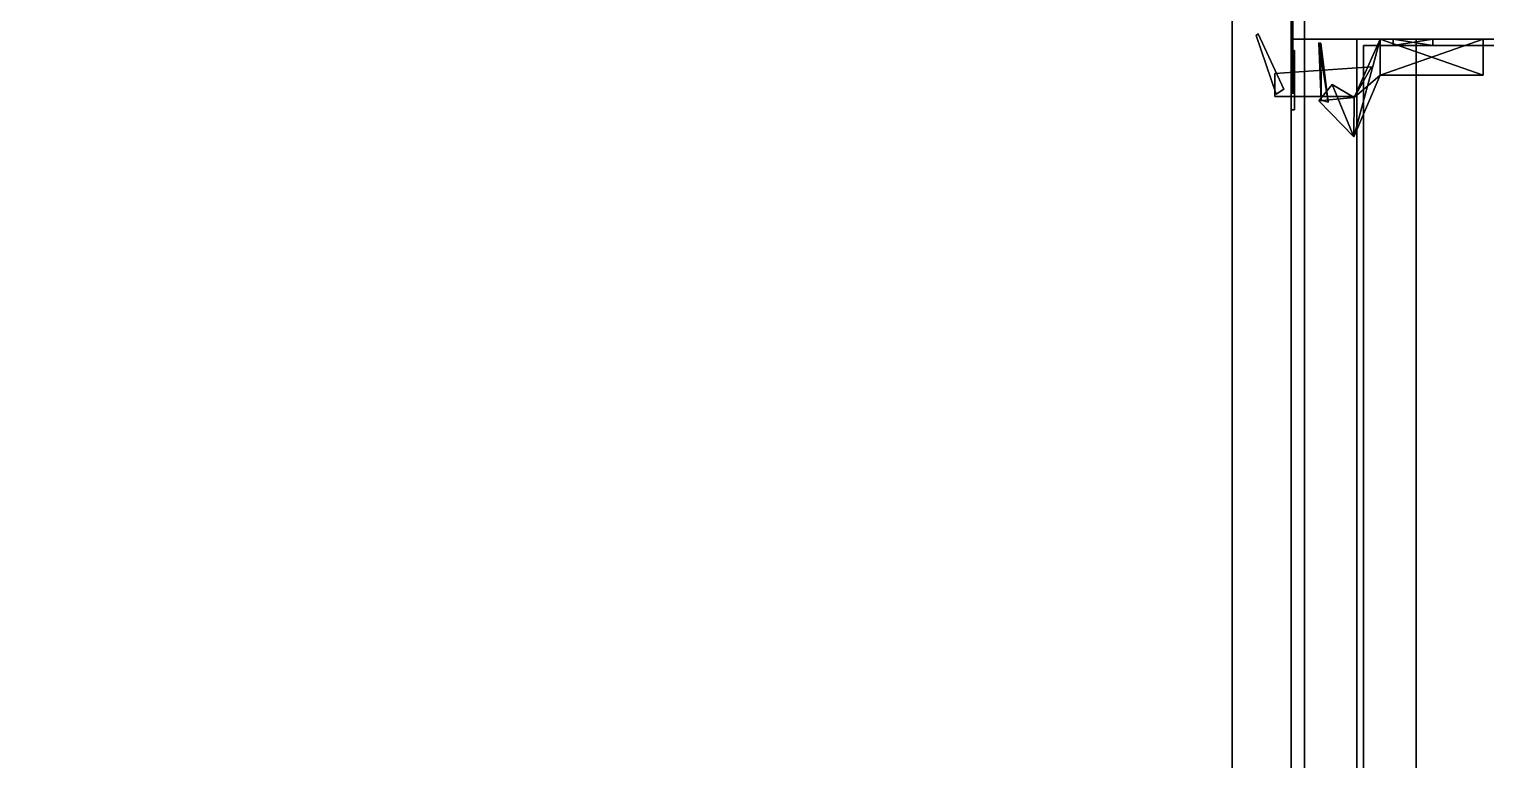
# Model space of a CAD drawing. Extents: x 0 to 2808, y -3840 to 0.
# Drawn here: x 1676.2 to 2119.2, y -2947.1 to -2725 of the extents above; entities that cross this region are included whole.
import ezdxf

# ---------------------------------------------------------------- set-up
doc = ezdxf.new("R2010")
doc.units = 0
for name, color, linetype in [('LAYER0', 7, 'CONTINUOUS'), ('LAYER1', 7, 'CONTINUOUS'), ('LAYER33', 9, 'CONTINUOUS'), ('LAYER334', 9, 'CONTINUOUS'), ('LAYER345', 7, 'CONTINUOUS'), ('LAYER348', 7, 'CONTINUOUS'), ('LAYER354', 7, 'CONTINUOUS'), ('LAYER370', 9, 'CONTINUOUS'), ('LAYER372', 253, 'CONTINUOUS'), ('LAYER373', 28, 'CONTINUOUS'), ('LAYER374', 253, 'CONTINUOUS'), ('LAYER375', 253, 'CONTINUOUS'), ('LAYER376', 28, 'CONTINUOUS'), ('LAYER377', 253, 'CONTINUOUS'), ('LAYER378', 253, 'CONTINUOUS'), ('LAYER379', 28, 'CONTINUOUS'), ('LAYER380', 253, 'CONTINUOUS'), ('LAYER381', 253, 'CONTINUOUS'), ('LAYER382', 28, 'CONTINUOUS'), ('LAYER383', 253, 'CONTINUOUS'), ('LAYER384', 253, 'CONTINUOUS'), ('LAYER385', 28, 'CONTINUOUS'), ('LAYER386', 253, 'CONTINUOUS')]:
    doc.layers.add(name, color=color, linetype=linetype)

msp = doc.modelspace()

# ---------------------------------------------------------------- linework, layer by layer
at = {"layer": 'LAYER0', "invisible_edges": 1}
for points in [[(2790, 0), (0, -3840), (0, 0), (2790, 0)], [(2790, -3840, 5), (0, 0, 5), (0, -3840, 5), (2790, -3840, 5)], [(0, 0, 5), (2790, -3840, 5), (2790, 0, 5), (0, 0, 5)], [(0, -3840), (2790, 0), (2790, -3840), (0, -3840)]]:
    msp.add_3dface(points, dxfattribs=at)
at = {"layer": 'LAYER33'}
for points, invisible_edges in [([(2294, -2712, 2595), (2082, -2730, 2595), (2064, -2712, 2595), (2294, -2712, 2595)], 3), ([(2064, -2712, 2595), (2082, -2730, 2595), (2064, -3110, 2595), (2064, -2712, 2595)], 3), ([(2064, -3110, 2595), (2064, -2712, 2670), (2064, -2712, 2595), (2064, -3110, 2595)], 1), ([(2064, -2712, 2670), (2064, -3110, 2595), (2064, -3110, 2670), (2064, -2712, 2670)], 1), ([(2082, -2730, 2670), (2294, -2712, 2670), (2064, -2712, 2670), (2082, -2730, 2670)], 5), ([(2082, -2730, 2670), (2064, -2712, 2670), (2082, -3127.71, 2670), (2082, -2730, 2670)], 3), ([(2082, -3127.71, 2670), (2064, -2712, 2670), (2064, -3110, 2670), (2082, -3127.71, 2670)], 5), ([(2294, -2712, 2595), (2312, -2730, 2595), (2082, -2730, 2595), (2294, -2712, 2595)], 5), ([(2312, -2730, 2670), (2294, -2712, 2670), (2082, -2730, 2670), (2312, -2730, 2670)], 3), ([(2082, -3127.71, 2595), (2064, -3110, 2595), (2082, -2730, 2595), (2082, -3127.71, 2595)], 3), ([(2312, -2730, 2670), (2082, -2730, 2595), (2312, -2730, 2595), (2312, -2730, 2670)], 1), ([(2082, -2730, 2595), (2312, -2730, 2670), (2082, -2730, 2670), (2082, -2730, 2595)], 1), ([(2082, -3127.71, 2670), (2082, -2730, 2595), (2082, -2730, 2670), (2082, -3127.71, 2670)], 1), ([(2082, -2730, 2595), (2082, -3127.71, 2670), (2082, -3127.71, 2595), (2082, -2730, 2595)], 1)]:
    msp.add_3dface(points, dxfattribs=dict(at, invisible_edges=invisible_edges))
at = {"layer": 'LAYER334', "invisible_edges": 1}
for points in [[(2042, -2710, 5), (2060, -3142, 5), (2042, -3142, 5), (2042, -2710, 5)], [(2060, -3142, 5), (2042, -2710, 5), (2060, -2710, 5), (2060, -3142, 5)], [(2060, -2710, 85), (2042, -3142, 85), (2060, -3142, 85), (2060, -2710, 85)], [(2042, -3142, 85), (2060, -2710, 85), (2042, -2710, 85), (2042, -3142, 85)], [(2042, -3142, 85), (2042, -2710, 5), (2042, -3142, 5), (2042, -3142, 85)], [(2042, -2710, 5), (2042, -3142, 85), (2042, -2710, 85), (2042, -2710, 5)], [(2060, -2710, 85), (2060, -3142, 5), (2060, -2710, 5), (2060, -2710, 85)], [(2060, -3142, 5), (2060, -2710, 85), (2060, -3142, 85), (2060, -3142, 5)]]:
    msp.add_3dface(points, dxfattribs=at)
at = {"layer": 'LAYER345', "invisible_edges": 1}
for points in [[(2060, -2728, 103), (2640, -3690, 103), (2640, -2728, 103), (2060, -2728, 103)], [(2640, -3690, 103), (2060, -2728, 103), (2060, -3690, 103), (2640, -3690, 103)], [(2060, -2728, 103), (2060, -3690, 85), (2060, -3690, 103), (2060, -2728, 103)], [(2060, -3690, 85), (2060, -2728, 103), (2060, -2728, 85), (2060, -3690, 85)], [(2640, -2728, 85), (2060, -2728, 103), (2640, -2728, 103), (2640, -2728, 85)], [(2060, -2728, 103), (2640, -2728, 85), (2060, -2728, 85), (2060, -2728, 103)], [(2060, -3690, 85), (2640, -2728, 85), (2640, -3690, 85), (2060, -3690, 85)], [(2640, -2728, 85), (2060, -3690, 85), (2060, -2728, 85), (2640, -2728, 85)]]:
    msp.add_3dface(points, dxfattribs=at)
at = {"layer": 'LAYER348', "invisible_edges": 1}
for points in [[(2060, -2728, 2594), (2640, -3690, 2594), (2640, -2728, 2594), (2060, -2728, 2594)], [(2640, -3690, 2594), (2060, -2728, 2594), (2060, -3690, 2594), (2640, -3690, 2594)], [(2060, -2728, 2594), (2060, -3690, 2576), (2060, -3690, 2594), (2060, -2728, 2594)], [(2060, -3690, 2576), (2060, -2728, 2594), (2060, -2728, 2576), (2060, -3690, 2576)], [(2640, -2728, 2576), (2060, -2728, 2594), (2640, -2728, 2594), (2640, -2728, 2576)], [(2060, -2728, 2594), (2640, -2728, 2576), (2060, -2728, 2576), (2060, -2728, 2594)], [(2060, -3690, 2576), (2640, -2728, 2576), (2640, -3690, 2576), (2060, -3690, 2576)], [(2640, -2728, 2576), (2060, -3690, 2576), (2060, -2728, 2576), (2640, -2728, 2576)]]:
    msp.add_3dface(points, dxfattribs=at)
at = {"layer": 'LAYER354', "invisible_edges": 1}
for points in [[(2080, -2728, 85), (2098, -3130, 85), (2098, -2728, 85), (2080, -2728, 85)], [(2098, -3130, 85), (2080, -2728, 85), (2080, -3130, 85), (2098, -3130, 85)], [(2098, -2728, 5), (2080, -2728, 85), (2098, -2728, 85), (2098, -2728, 5)], [(2080, -2728, 85), (2098, -2728, 5), (2080, -2728, 5), (2080, -2728, 85)], [(2080, -3130, 5), (2098, -2728, 5), (2098, -3130, 5), (2080, -3130, 5)], [(2098, -2728, 5), (2080, -3130, 5), (2080, -2728, 5), (2098, -2728, 5)], [(2080, -2728, 85), (2080, -3130, 5), (2080, -3130, 85), (2080, -2728, 85)], [(2080, -3130, 5), (2080, -2728, 85), (2080, -2728, 5), (2080, -3130, 5)], [(2098, -2728, 5), (2098, -3130, 85), (2098, -3130, 5), (2098, -2728, 5)], [(2098, -3130, 85), (2098, -2728, 5), (2098, -2728, 85), (2098, -3130, 85)]]:
    msp.add_3dface(points, dxfattribs=at)
at = {"layer": 'LAYER370', "invisible_edges": 1}
for points in [[(2640, -2710, 5), (2060, -2728, 5), (2060, -2710, 5), (2640, -2710, 5)], [(2060, -2728, 5), (2640, -2710, 5), (2640, -2728, 5), (2060, -2728, 5)], [(2060, -2710, 2595), (2060, -2728, 5), (2060, -2728, 2595), (2060, -2710, 2595)], [(2060, -2728, 5), (2060, -2710, 2595), (2060, -2710, 5), (2060, -2728, 5)], [(2640, -2728, 2595), (2060, -2710, 2595), (2060, -2728, 2595), (2640, -2728, 2595)], [(2060, -2710, 2595), (2640, -2728, 2595), (2640, -2710, 2595), (2060, -2710, 2595)], [(2640, -2728, 2595), (2060, -2728, 5), (2640, -2728, 5), (2640, -2728, 2595)], [(2060, -2728, 5), (2640, -2728, 2595), (2060, -2728, 2595), (2060, -2728, 5)]]:
    msp.add_3dface(points, dxfattribs=at)
at = {"layer": 'LAYER372'}
for points in [[(2049.365, -2726.906, 181.4999), (2049.943, -2726.413, 181.4999), (2057.79, -2743.275, 181.4999), (2055.41, -2744.772, 181.4999)], [(2055.41, -2744.772, 194.4999), (2057.79, -2743.275, 194.4999), (2049.943, -2726.413, 194.4999), (2049.365, -2726.906, 194.4999)], [(2055.41, -2744.772, 194.4999), (2055.41, -2744.772, 194.4999), (2049.365, -2726.906, 194.4999), (2055.41, -2744.772, 194.4999)], [(2049.365, -2726.906, 194.4999), (2049.365, -2726.906, 181.4999), (2055.41, -2744.772, 181.4999), (2055.41, -2744.772, 194.4999)], [(2057.79, -2743.275, 181.4999), (2057.79, -2743.275, 181.4999), (2049.943, -2726.413, 181.4999), (2057.79, -2743.275, 181.4999)], [(2084.365, -2736.5, 180.5), (2084.365, -2736.5, 180.5), (2055, -2738.5, 180.5), (2084.365, -2736.5, 180.5)], [(2055, -2745.5, 180.5), (2055, -2738.5, 180.5), (2084.365, -2736.5, 180.5), (2079.365, -2745.5, 180.5)], [(2079.365, -2745.5, 195.5), (2084.365, -2736.5, 195.5), (2055, -2738.5, 195.5), (2055, -2745.5, 195.5)], [(2055, -2745.5, 195.5), (2055, -2738.5, 195.5), (2055, -2745.5, 195.5)], [(2079.365, -2745.5, 195.5), (2079.365, -2745.5, 195.5), (2055, -2745.5, 195.5), (2079.365, -2745.5, 195.5)], [(2055, -2745.5, 195.5), (2055, -2745.5, 180.5), (2079.365, -2745.5, 180.5), (2079.365, -2745.5, 195.5)]]:
    msp.add_3dface(points, dxfattribs=at)
at = {"layer": 'LAYER373'}
for points, invisible_edges in [([(2060.25, -2726.525, 175.9896), (2060.25, -2722.308, 178.8076), (2060.25, -2724, 182.5), (2060.25, -2727.5, 182.5)], 10), ([(2060.25, -2722.308, 197.1924), (2060.25, -2726.525, 200.0104), (2060.25, -2727.5, 193.5), (2060.25, -2724, 193.5)], 10), ([(2060.5, -2720.5, 193.5), (2060.5, -2720.5, 182.5), (2060.5, -2727.5, 182.5), (2060.5, -2727.291, 193.3167)], 4), ([(2060.25, -2731.5, 175), (2060.25, -2726.525, 175.9896), (2060.25, -2727.5, 182.5), (2060.25, -2731.5, 179)], 2), ([(2060.25, -2726.525, 200.0104), (2060.25, -2731.5, 201), (2060.25, -2731.5, 197), (2060.25, -2727.5, 193.5)], 8), ([(2060.5, -2727.291, 193.3167), (2060.5, -2727.5, 182.5), (2060.5, -2731.5, 179), (2060.5, -2731.5, 197)], 5), ([(2060.5, -2731.5, 197), (2060.5, -2731.5, 179), (2060.5, -2744.5, 179), (2060.5, -2744.5, 197)], 1), ([(2061, -2749.5, 167), (2061, -2744.5, 179), (2061, -2731.5, 179), (2061, -2731.5, 167)], 1), ([(2061, -2749.5, 209), (2061, -2744.5, 197), (2061, -2731.5, 197), (2061, -2731.5, 209)], 1), ([(2061, -2749.5, 209), (2061, -2749.5, 167), (2061, -2744.5, 179), (2061, -2744.5, 197)], 10)]:
    msp.add_3dface(points, dxfattribs=dict(at, invisible_edges=invisible_edges))
for points in [[(2060, -2731.5, 179), (2060, -2731.5, 167), (2060, -2731.5, 179)], [(2060, -2731.5, 197), (2060, -2731.5, 209), (2060, -2731.5, 197)], [(2061, -2744.5, 179), (2060, -2744.5, 179), (2060, -2731.5, 179), (2061, -2731.5, 179)], [(2061, -2731.5, 179), (2060, -2731.5, 179), (2060, -2731.5, 167), (2061, -2731.5, 167)], [(2061, -2731.5, 167), (2060, -2731.5, 167), (2060, -2749.5, 167), (2061, -2749.5, 167)], [(2061, -2744.5, 197), (2060, -2744.5, 197), (2060, -2731.5, 197), (2061, -2731.5, 197)], [(2061, -2731.5, 197), (2060, -2731.5, 197), (2060, -2731.5, 209), (2061, -2731.5, 209)], [(2061, -2731.5, 209), (2060, -2731.5, 209), (2060, -2749.5, 209), (2061, -2749.5, 209)], [(2060, -2749.5, 167), (2060, -2731.5, 167), (2060, -2731.5, 209), (2060, -2749.5, 209)], [(2061, -2749.5, 167), (2061, -2731.5, 167), (2061, -2731.5, 167), (2061, -2749.5, 167)], [(2061, -2749.5, 209), (2061, -2731.5, 209), (2061, -2731.5, 209), (2061, -2749.5, 209)], [(2060, -2744.5, 179), (2060, -2744.5, 197), (2060, -2744.5, 179)], [(2061, -2744.5, 179), (2060, -2744.5, 179), (2060, -2744.5, 197), (2061, -2744.5, 197)], [(2061, -2749.5, 209), (2060, -2749.5, 209), (2061, -2749.5, 209)], [(2060, -2749.5, 167), (2060, -2749.5, 209), (2061, -2749.5, 209), (2061, -2749.5, 167)]]:
    msp.add_3dface(points, dxfattribs=at)
at = {"layer": 'LAYER374'}
for points in [[(2087.04, -2728, 182), (2079.079, -2757.765, 182), (2079.12, -2745.815, 182), (2087.04, -2728, 182)], [(2087.04, -2739, 182), (2079.079, -2757.765, 182), (2087.04, -2728, 182), (2087.04, -2739, 182)], [(2079.12, -2745.815, 194), (2087.04, -2739, 194), (2087.04, -2728, 194), (2079.12, -2745.815, 194)], [(2118.371, -2728, 182), (2087.04, -2739, 182), (2087.04, -2728, 182), (2118.371, -2728, 182)], [(2118.371, -2739, 182), (2087.04, -2739, 182), (2118.371, -2728, 182), (2118.371, -2739, 182)], [(2087.04, -2728, 194), (2118.371, -2739, 194), (2118.371, -2728, 194), (2087.04, -2728, 194)], [(2087.04, -2739, 194), (2118.371, -2739, 194), (2087.04, -2728, 194), (2087.04, -2739, 194)], [(2103.048, -2728, 211), (2090.952, -2728, 211), (2090.952, -2730, 211), (2103.048, -2728, 211)], [(2103.048, -2730, 211), (2103.048, -2728, 211), (2090.952, -2730, 211), (2103.048, -2730, 211)], [(2090.952, -2728, 165), (2103.048, -2728, 165), (2103.048, -2730, 165), (2090.952, -2728, 165)], [(2090.952, -2730, 165), (2090.952, -2728, 165), (2103.048, -2730, 165), (2090.952, -2730, 165)], [(2090.952, -2730, 211), (2090.952, -2728, 211), (2090.952, -2728, 165), (2090.952, -2730, 211)], [(2090.952, -2730, 165), (2090.952, -2730, 211), (2090.952, -2728, 165), (2090.952, -2730, 165)], [(2103.048, -2728, 165), (2103.048, -2728, 211), (2103.048, -2730, 211), (2103.048, -2728, 165)], [(2103.048, -2730, 165), (2103.048, -2728, 165), (2103.048, -2730, 211), (2103.048, -2730, 165)], [(2118.371, -2728, 194), (2118.371, -2739, 182), (2118.371, -2728, 182), (2118.371, -2728, 194)], [(2118.371, -2739, 194), (2118.371, -2739, 182), (2118.371, -2728, 194), (2118.371, -2739, 194)], [(2071.271, -2747.177, 182.9999), (2068.411, -2729.204, 183), (2069.021, -2729.263, 183), (2071.271, -2747.177, 182.9999)], [(2069.059, -2746.554, 182.9999), (2068.411, -2729.204, 183), (2071.271, -2747.177, 182.9999), (2069.059, -2746.554, 182.9999)], [(2068.411, -2729.204, 193), (2069.059, -2746.554, 192.9999), (2069.021, -2729.263, 193), (2068.411, -2729.204, 193)], [(2069.059, -2746.554, 182.9999), (2068.411, -2729.204, 193), (2068.411, -2729.204, 183), (2069.059, -2746.554, 182.9999)], [(2069.059, -2746.554, 192.9999), (2068.411, -2729.204, 193), (2069.059, -2746.554, 182.9999), (2069.059, -2746.554, 192.9999)], [(2069.021, -2729.263, 193), (2069.059, -2746.554, 192.9999), (2071.271, -2747.177, 192.9999), (2069.021, -2729.263, 193)], [(2103.048, -2730, 211), (2090.952, -2730, 211), (2090.952, -2730, 165), (2103.048, -2730, 211)], [(2103.048, -2730, 165), (2103.048, -2730, 211), (2090.952, -2730, 165), (2103.048, -2730, 165)], [(2079.079, -2757.765, 194), (2087.04, -2739, 194), (2079.12, -2745.815, 194), (2079.079, -2757.765, 194)], [(2087.04, -2739, 182), (2079.079, -2757.765, 194), (2079.079, -2757.765, 182), (2087.04, -2739, 182)], [(2087.04, -2739, 194), (2079.079, -2757.765, 194), (2087.04, -2739, 182), (2087.04, -2739, 194)], [(2118.371, -2739, 182), (2087.04, -2739, 194), (2087.04, -2739, 182), (2118.371, -2739, 182)], [(2118.371, -2739, 194), (2087.04, -2739, 194), (2118.371, -2739, 182), (2118.371, -2739, 194)], [(2079.12, -2745.815, 182), (2068.411, -2746.778, 182), (2072.402, -2741.829, 182), (2079.12, -2745.815, 182)], [(2068.411, -2746.778, 194), (2079.079, -2757.765, 194), (2072.402, -2741.829, 194), (2068.411, -2746.778, 194)], [(2079.079, -2757.765, 182), (2068.411, -2746.778, 182), (2079.12, -2745.815, 182), (2079.079, -2757.765, 182)], [(2072.402, -2741.829, 194), (2079.079, -2757.765, 194), (2079.12, -2745.815, 194), (2072.402, -2741.829, 194)], [(2079.079, -2757.765, 182), (2068.411, -2746.778, 194), (2068.411, -2746.778, 182), (2079.079, -2757.765, 182)], [(2079.079, -2757.765, 194), (2068.411, -2746.778, 194), (2079.079, -2757.765, 182), (2079.079, -2757.765, 194)]]:
    msp.add_3dface(points, dxfattribs=at)
at = {"layer": 'LAYER375'}
for points in [[(2049.365, -2726.906, 757.4999), (2049.943, -2726.413, 757.4999), (2057.79, -2743.275, 757.4999), (2055.41, -2744.772, 757.4999)], [(2055.41, -2744.772, 770.4999), (2057.79, -2743.275, 770.4999), (2049.943, -2726.413, 770.4999), (2049.365, -2726.906, 770.4999)], [(2055.41, -2744.772, 770.4999), (2055.41, -2744.772, 770.4999), (2049.365, -2726.906, 770.4999), (2055.41, -2744.772, 770.4999)], [(2049.365, -2726.906, 770.4999), (2049.365, -2726.906, 757.4999), (2055.41, -2744.772, 757.4999), (2055.41, -2744.772, 770.4999)], [(2057.79, -2743.275, 757.4999), (2057.79, -2743.275, 757.4999), (2049.943, -2726.413, 757.4999), (2057.79, -2743.275, 757.4999)], [(2084.365, -2736.5, 756.5), (2084.365, -2736.5, 756.5), (2055, -2738.5, 756.5), (2084.365, -2736.5, 756.5)], [(2055, -2745.5, 756.5), (2055, -2738.5, 756.5), (2084.365, -2736.5, 756.5), (2079.365, -2745.5, 756.5)], [(2079.365, -2745.5, 771.5), (2084.365, -2736.5, 771.5), (2055, -2738.5, 771.5), (2055, -2745.5, 771.5)], [(2055, -2745.5, 771.5), (2055, -2738.5, 771.5), (2055, -2745.5, 771.5)], [(2079.365, -2745.5, 771.5), (2079.365, -2745.5, 771.5), (2055, -2745.5, 771.5), (2079.365, -2745.5, 771.5)], [(2055, -2745.5, 771.5), (2055, -2745.5, 756.5), (2079.365, -2745.5, 756.5), (2079.365, -2745.5, 771.5)]]:
    msp.add_3dface(points, dxfattribs=at)
at = {"layer": 'LAYER376'}
for points, invisible_edges in [([(2060.25, -2726.525, 751.9896), (2060.25, -2722.308, 754.8076), (2060.25, -2724, 758.5), (2060.25, -2727.5, 758.5)], 10), ([(2060.25, -2722.308, 773.1924), (2060.25, -2726.525, 776.0104), (2060.25, -2727.5, 769.5), (2060.25, -2724, 769.5)], 10), ([(2060.5, -2720.5, 769.5), (2060.5, -2720.5, 758.5), (2060.5, -2727.5, 758.5), (2060.5, -2727.291, 769.3167)], 4), ([(2060.25, -2731.5, 751), (2060.25, -2726.525, 751.9896), (2060.25, -2727.5, 758.5), (2060.25, -2731.5, 755)], 2), ([(2060.25, -2726.525, 776.0104), (2060.25, -2731.5, 777), (2060.25, -2731.5, 773), (2060.25, -2727.5, 769.5)], 8), ([(2060.5, -2727.291, 769.3167), (2060.5, -2727.5, 758.5), (2060.5, -2731.5, 755), (2060.5, -2731.5, 773)], 5), ([(2060.5, -2731.5, 773), (2060.5, -2731.5, 755), (2060.5, -2744.5, 755), (2060.5, -2744.5, 773)], 1), ([(2061, -2749.5, 743), (2061, -2744.5, 755), (2061, -2731.5, 755), (2061, -2731.5, 743)], 1), ([(2061, -2749.5, 785), (2061, -2744.5, 773), (2061, -2731.5, 773), (2061, -2731.5, 785)], 1), ([(2061, -2749.5, 785), (2061, -2749.5, 743), (2061, -2744.5, 755), (2061, -2744.5, 773)], 10)]:
    msp.add_3dface(points, dxfattribs=dict(at, invisible_edges=invisible_edges))
for points in [[(2060, -2731.5, 755), (2060, -2731.5, 743), (2060, -2731.5, 755)], [(2060, -2731.5, 773), (2060, -2731.5, 785), (2060, -2731.5, 773)], [(2061, -2744.5, 755), (2060, -2744.5, 755), (2060, -2731.5, 755), (2061, -2731.5, 755)], [(2061, -2731.5, 755), (2060, -2731.5, 755), (2060, -2731.5, 743), (2061, -2731.5, 743)], [(2061, -2731.5, 743), (2060, -2731.5, 743), (2060, -2749.5, 743), (2061, -2749.5, 743)], [(2061, -2744.5, 773), (2060, -2744.5, 773), (2060, -2731.5, 773), (2061, -2731.5, 773)], [(2061, -2731.5, 773), (2060, -2731.5, 773), (2060, -2731.5, 785), (2061, -2731.5, 785)], [(2061, -2731.5, 785), (2060, -2731.5, 785), (2060, -2749.5, 785), (2061, -2749.5, 785)], [(2060, -2749.5, 743), (2060, -2731.5, 743), (2060, -2731.5, 785), (2060, -2749.5, 785)], [(2061, -2749.5, 743), (2061, -2731.5, 743), (2061, -2731.5, 743), (2061, -2749.5, 743)], [(2061, -2749.5, 785), (2061, -2731.5, 785), (2061, -2731.5, 785), (2061, -2749.5, 785)], [(2060, -2744.5, 755), (2060, -2744.5, 773), (2060, -2744.5, 755)], [(2061, -2744.5, 755), (2060, -2744.5, 755), (2060, -2744.5, 773), (2061, -2744.5, 773)], [(2061, -2749.5, 785), (2060, -2749.5, 785), (2061, -2749.5, 785)], [(2060, -2749.5, 743), (2060, -2749.5, 785), (2061, -2749.5, 785), (2061, -2749.5, 743)]]:
    msp.add_3dface(points, dxfattribs=at)
at = {"layer": 'LAYER377'}
for points in [[(2087.04, -2728, 758), (2079.079, -2757.765, 758), (2079.12, -2745.815, 758), (2087.04, -2728, 758)], [(2087.04, -2739, 758), (2079.079, -2757.765, 758), (2087.04, -2728, 758), (2087.04, -2739, 758)], [(2079.12, -2745.815, 770), (2087.04, -2739, 770), (2087.04, -2728, 770), (2079.12, -2745.815, 770)], [(2118.371, -2728, 758), (2087.04, -2739, 758), (2087.04, -2728, 758), (2118.371, -2728, 758)], [(2118.371, -2739, 758), (2087.04, -2739, 758), (2118.371, -2728, 758), (2118.371, -2739, 758)], [(2087.04, -2728, 770), (2118.371, -2739, 770), (2118.371, -2728, 770), (2087.04, -2728, 770)], [(2087.04, -2739, 770), (2118.371, -2739, 770), (2087.04, -2728, 770), (2087.04, -2739, 770)], [(2103.048, -2728, 787), (2090.952, -2728, 787), (2090.952, -2730, 787), (2103.048, -2728, 787)], [(2103.048, -2730, 787), (2103.048, -2728, 787), (2090.952, -2730, 787), (2103.048, -2730, 787)], [(2090.952, -2728, 741), (2103.048, -2728, 741), (2103.048, -2730, 741), (2090.952, -2728, 741)], [(2090.952, -2730, 741), (2090.952, -2728, 741), (2103.048, -2730, 741), (2090.952, -2730, 741)], [(2090.952, -2730, 787), (2090.952, -2728, 787), (2090.952, -2728, 741), (2090.952, -2730, 787)], [(2090.952, -2730, 741), (2090.952, -2730, 787), (2090.952, -2728, 741), (2090.952, -2730, 741)], [(2103.048, -2728, 741), (2103.048, -2728, 787), (2103.048, -2730, 787), (2103.048, -2728, 741)], [(2103.048, -2730, 741), (2103.048, -2728, 741), (2103.048, -2730, 787), (2103.048, -2730, 741)], [(2118.371, -2728, 770), (2118.371, -2739, 758), (2118.371, -2728, 758), (2118.371, -2728, 770)], [(2118.371, -2739, 770), (2118.371, -2739, 758), (2118.371, -2728, 770), (2118.371, -2739, 770)], [(2071.271, -2747.177, 758.9999), (2068.411, -2729.204, 759), (2069.021, -2729.263, 759), (2071.271, -2747.177, 758.9999)], [(2069.059, -2746.554, 758.9999), (2068.411, -2729.204, 759), (2071.271, -2747.177, 758.9999), (2069.059, -2746.554, 758.9999)], [(2068.411, -2729.204, 769), (2069.059, -2746.554, 768.9999), (2069.021, -2729.263, 769), (2068.411, -2729.204, 769)], [(2069.059, -2746.554, 758.9999), (2068.411, -2729.204, 769), (2068.411, -2729.204, 759), (2069.059, -2746.554, 758.9999)], [(2069.059, -2746.554, 768.9999), (2068.411, -2729.204, 769), (2069.059, -2746.554, 758.9999), (2069.059, -2746.554, 768.9999)], [(2069.021, -2729.263, 769), (2069.059, -2746.554, 768.9999), (2071.271, -2747.177, 768.9999), (2069.021, -2729.263, 769)], [(2103.048, -2730, 787), (2090.952, -2730, 787), (2090.952, -2730, 741), (2103.048, -2730, 787)], [(2103.048, -2730, 741), (2103.048, -2730, 787), (2090.952, -2730, 741), (2103.048, -2730, 741)], [(2079.079, -2757.765, 770), (2087.04, -2739, 770), (2079.12, -2745.815, 770), (2079.079, -2757.765, 770)], [(2087.04, -2739, 758), (2079.079, -2757.765, 770), (2079.079, -2757.765, 758), (2087.04, -2739, 758)], [(2087.04, -2739, 770), (2079.079, -2757.765, 770), (2087.04, -2739, 758), (2087.04, -2739, 770)], [(2118.371, -2739, 758), (2087.04, -2739, 770), (2087.04, -2739, 758), (2118.371, -2739, 758)], [(2118.371, -2739, 770), (2087.04, -2739, 770), (2118.371, -2739, 758), (2118.371, -2739, 770)], [(2079.12, -2745.815, 758), (2068.411, -2746.778, 758), (2072.402, -2741.829, 758), (2079.12, -2745.815, 758)], [(2068.411, -2746.778, 770), (2079.079, -2757.765, 770), (2072.402, -2741.829, 770), (2068.411, -2746.778, 770)], [(2079.079, -2757.765, 758), (2068.411, -2746.778, 758), (2079.12, -2745.815, 758), (2079.079, -2757.765, 758)], [(2072.402, -2741.829, 770), (2079.079, -2757.765, 770), (2079.12, -2745.815, 770), (2072.402, -2741.829, 770)], [(2079.079, -2757.765, 758), (2068.411, -2746.778, 770), (2068.411, -2746.778, 758), (2079.079, -2757.765, 758)], [(2079.079, -2757.765, 770), (2068.411, -2746.778, 770), (2079.079, -2757.765, 758), (2079.079, -2757.765, 770)]]:
    msp.add_3dface(points, dxfattribs=at)
at = {"layer": 'LAYER378'}
for points in [[(2049.365, -2726.906, 1333.5), (2049.943, -2726.413, 1333.5), (2057.79, -2743.275, 1333.5), (2055.41, -2744.772, 1333.5)], [(2055.41, -2744.772, 1346.5), (2057.79, -2743.275, 1346.5), (2049.943, -2726.413, 1346.5), (2049.365, -2726.906, 1346.5)], [(2055.41, -2744.772, 1346.5), (2055.41, -2744.772, 1346.5), (2049.365, -2726.906, 1346.5), (2055.41, -2744.772, 1346.5)], [(2049.365, -2726.906, 1346.5), (2049.365, -2726.906, 1333.5), (2055.41, -2744.772, 1333.5), (2055.41, -2744.772, 1346.5)], [(2057.79, -2743.275, 1333.5), (2057.79, -2743.275, 1333.5), (2049.943, -2726.413, 1333.5), (2057.79, -2743.275, 1333.5)], [(2084.365, -2736.5, 1332.5), (2084.365, -2736.5, 1332.5), (2055, -2738.5, 1332.5), (2084.365, -2736.5, 1332.5)], [(2055, -2745.5, 1332.5), (2055, -2738.5, 1332.5), (2084.365, -2736.5, 1332.5), (2079.365, -2745.5, 1332.5)], [(2079.365, -2745.5, 1347.5), (2084.365, -2736.5, 1347.5), (2055, -2738.5, 1347.5), (2055, -2745.5, 1347.5)], [(2055, -2745.5, 1347.5), (2055, -2738.5, 1347.5), (2055, -2745.5, 1347.5)], [(2079.365, -2745.5, 1347.5), (2079.365, -2745.5, 1347.5), (2055, -2745.5, 1347.5), (2079.365, -2745.5, 1347.5)], [(2055, -2745.5, 1347.5), (2055, -2745.5, 1332.5), (2079.365, -2745.5, 1332.5), (2079.365, -2745.5, 1347.5)]]:
    msp.add_3dface(points, dxfattribs=at)
at = {"layer": 'LAYER379'}
for points, invisible_edges in [([(2060.25, -2726.525, 1327.99), (2060.25, -2722.308, 1330.808), (2060.25, -2724, 1334.5), (2060.25, -2727.5, 1334.5)], 10), ([(2060.25, -2722.308, 1349.192), (2060.25, -2726.525, 1352.01), (2060.25, -2727.5, 1345.5), (2060.25, -2724, 1345.5)], 10), ([(2060.5, -2720.5, 1345.5), (2060.5, -2720.5, 1334.5), (2060.5, -2727.5, 1334.5), (2060.5, -2727.291, 1345.317)], 4), ([(2060.25, -2731.5, 1327), (2060.25, -2726.525, 1327.99), (2060.25, -2727.5, 1334.5), (2060.25, -2731.5, 1331)], 2), ([(2060.25, -2726.525, 1352.01), (2060.25, -2731.5, 1353), (2060.25, -2731.5, 1349), (2060.25, -2727.5, 1345.5)], 8), ([(2060.5, -2727.291, 1345.317), (2060.5, -2727.5, 1334.5), (2060.5, -2731.5, 1331), (2060.5, -2731.5, 1349)], 5), ([(2060.5, -2731.5, 1349), (2060.5, -2731.5, 1331), (2060.5, -2744.5, 1331), (2060.5, -2744.5, 1349)], 1), ([(2061, -2749.5, 1319), (2061, -2744.5, 1331), (2061, -2731.5, 1331), (2061, -2731.5, 1319)], 1), ([(2061, -2749.5, 1361), (2061, -2744.5, 1349), (2061, -2731.5, 1349), (2061, -2731.5, 1361)], 1), ([(2061, -2749.5, 1361), (2061, -2749.5, 1319), (2061, -2744.5, 1331), (2061, -2744.5, 1349)], 10)]:
    msp.add_3dface(points, dxfattribs=dict(at, invisible_edges=invisible_edges))
for points in [[(2060, -2731.5, 1331), (2060, -2731.5, 1319), (2060, -2731.5, 1331)], [(2060, -2731.5, 1349), (2060, -2731.5, 1361), (2060, -2731.5, 1349)], [(2061, -2744.5, 1331), (2060, -2744.5, 1331), (2060, -2731.5, 1331), (2061, -2731.5, 1331)], [(2061, -2731.5, 1331), (2060, -2731.5, 1331), (2060, -2731.5, 1319), (2061, -2731.5, 1319)], [(2061, -2731.5, 1319), (2060, -2731.5, 1319), (2060, -2749.5, 1319), (2061, -2749.5, 1319)], [(2061, -2744.5, 1349), (2060, -2744.5, 1349), (2060, -2731.5, 1349), (2061, -2731.5, 1349)], [(2061, -2731.5, 1349), (2060, -2731.5, 1349), (2060, -2731.5, 1361), (2061, -2731.5, 1361)], [(2061, -2731.5, 1361), (2060, -2731.5, 1361), (2060, -2749.5, 1361), (2061, -2749.5, 1361)], [(2060, -2749.5, 1319), (2060, -2731.5, 1319), (2060, -2731.5, 1361), (2060, -2749.5, 1361)], [(2061, -2749.5, 1319), (2061, -2731.5, 1319), (2061, -2731.5, 1319), (2061, -2749.5, 1319)], [(2061, -2749.5, 1361), (2061, -2731.5, 1361), (2061, -2731.5, 1361), (2061, -2749.5, 1361)], [(2060, -2744.5, 1331), (2060, -2744.5, 1349), (2060, -2744.5, 1331)], [(2061, -2744.5, 1331), (2060, -2744.5, 1331), (2060, -2744.5, 1349), (2061, -2744.5, 1349)], [(2061, -2749.5, 1361), (2060, -2749.5, 1361), (2061, -2749.5, 1361)], [(2060, -2749.5, 1319), (2060, -2749.5, 1361), (2061, -2749.5, 1361), (2061, -2749.5, 1319)]]:
    msp.add_3dface(points, dxfattribs=at)
at = {"layer": 'LAYER380'}
for points in [[(2087.04, -2728, 1334), (2079.079, -2757.765, 1334), (2079.12, -2745.815, 1334), (2087.04, -2728, 1334)], [(2087.04, -2739, 1334), (2079.079, -2757.765, 1334), (2087.04, -2728, 1334), (2087.04, -2739, 1334)], [(2079.12, -2745.815, 1346), (2087.04, -2739, 1346), (2087.04, -2728, 1346), (2079.12, -2745.815, 1346)], [(2118.371, -2728, 1334), (2087.04, -2739, 1334), (2087.04, -2728, 1334), (2118.371, -2728, 1334)], [(2118.371, -2739, 1334), (2087.04, -2739, 1334), (2118.371, -2728, 1334), (2118.371, -2739, 1334)], [(2087.04, -2728, 1346), (2118.371, -2739, 1346), (2118.371, -2728, 1346), (2087.04, -2728, 1346)], [(2087.04, -2739, 1346), (2118.371, -2739, 1346), (2087.04, -2728, 1346), (2087.04, -2739, 1346)], [(2103.048, -2728, 1363), (2090.952, -2728, 1363), (2090.952, -2730, 1363), (2103.048, -2728, 1363)], [(2103.048, -2730, 1363), (2103.048, -2728, 1363), (2090.952, -2730, 1363), (2103.048, -2730, 1363)], [(2090.952, -2728, 1317), (2103.048, -2728, 1317), (2103.048, -2730, 1317), (2090.952, -2728, 1317)], [(2090.952, -2730, 1317), (2090.952, -2728, 1317), (2103.048, -2730, 1317), (2090.952, -2730, 1317)], [(2090.952, -2730, 1363), (2090.952, -2728, 1363), (2090.952, -2728, 1317), (2090.952, -2730, 1363)], [(2090.952, -2730, 1317), (2090.952, -2730, 1363), (2090.952, -2728, 1317), (2090.952, -2730, 1317)], [(2103.048, -2728, 1317), (2103.048, -2728, 1363), (2103.048, -2730, 1363), (2103.048, -2728, 1317)], [(2103.048, -2730, 1317), (2103.048, -2728, 1317), (2103.048, -2730, 1363), (2103.048, -2730, 1317)], [(2118.371, -2728, 1346), (2118.371, -2739, 1334), (2118.371, -2728, 1334), (2118.371, -2728, 1346)], [(2118.371, -2739, 1346), (2118.371, -2739, 1334), (2118.371, -2728, 1346), (2118.371, -2739, 1346)], [(2071.271, -2747.177, 1335), (2068.411, -2729.204, 1335), (2069.021, -2729.263, 1335), (2071.271, -2747.177, 1335)], [(2069.059, -2746.554, 1335), (2068.411, -2729.204, 1335), (2071.271, -2747.177, 1335), (2069.059, -2746.554, 1335)], [(2068.411, -2729.204, 1345), (2069.059, -2746.554, 1345), (2069.021, -2729.263, 1345), (2068.411, -2729.204, 1345)], [(2069.059, -2746.554, 1335), (2068.411, -2729.204, 1345), (2068.411, -2729.204, 1335), (2069.059, -2746.554, 1335)], [(2069.059, -2746.554, 1345), (2068.411, -2729.204, 1345), (2069.059, -2746.554, 1335), (2069.059, -2746.554, 1345)], [(2069.021, -2729.263, 1345), (2069.059, -2746.554, 1345), (2071.271, -2747.177, 1345), (2069.021, -2729.263, 1345)], [(2103.048, -2730, 1363), (2090.952, -2730, 1363), (2090.952, -2730, 1317), (2103.048, -2730, 1363)], [(2103.048, -2730, 1317), (2103.048, -2730, 1363), (2090.952, -2730, 1317), (2103.048, -2730, 1317)], [(2079.079, -2757.765, 1346), (2087.04, -2739, 1346), (2079.12, -2745.815, 1346), (2079.079, -2757.765, 1346)], [(2087.04, -2739, 1334), (2079.079, -2757.765, 1346), (2079.079, -2757.765, 1334), (2087.04, -2739, 1334)], [(2087.04, -2739, 1346), (2079.079, -2757.765, 1346), (2087.04, -2739, 1334), (2087.04, -2739, 1346)], [(2118.371, -2739, 1334), (2087.04, -2739, 1346), (2087.04, -2739, 1334), (2118.371, -2739, 1334)], [(2118.371, -2739, 1346), (2087.04, -2739, 1346), (2118.371, -2739, 1334), (2118.371, -2739, 1346)], [(2079.12, -2745.815, 1334), (2068.411, -2746.778, 1334), (2072.402, -2741.829, 1334), (2079.12, -2745.815, 1334)], [(2068.411, -2746.778, 1346), (2079.079, -2757.765, 1346), (2072.402, -2741.829, 1346), (2068.411, -2746.778, 1346)], [(2079.079, -2757.765, 1334), (2068.411, -2746.778, 1334), (2079.12, -2745.815, 1334), (2079.079, -2757.765, 1334)], [(2072.402, -2741.829, 1346), (2079.079, -2757.765, 1346), (2079.12, -2745.815, 1346), (2072.402, -2741.829, 1346)], [(2079.079, -2757.765, 1334), (2068.411, -2746.778, 1346), (2068.411, -2746.778, 1334), (2079.079, -2757.765, 1334)], [(2079.079, -2757.765, 1346), (2068.411, -2746.778, 1346), (2079.079, -2757.765, 1334), (2079.079, -2757.765, 1346)]]:
    msp.add_3dface(points, dxfattribs=at)
at = {"layer": 'LAYER381'}
for points in [[(2049.365, -2726.906, 1909.5), (2049.943, -2726.413, 1909.5), (2057.79, -2743.275, 1909.5), (2055.41, -2744.772, 1909.5)], [(2055.41, -2744.772, 1922.5), (2057.79, -2743.275, 1922.5), (2049.943, -2726.413, 1922.5), (2049.365, -2726.906, 1922.5)], [(2055.41, -2744.772, 1922.5), (2055.41, -2744.772, 1922.5), (2049.365, -2726.906, 1922.5), (2055.41, -2744.772, 1922.5)], [(2049.365, -2726.906, 1922.5), (2049.365, -2726.906, 1909.5), (2055.41, -2744.772, 1909.5), (2055.41, -2744.772, 1922.5)], [(2057.79, -2743.275, 1909.5), (2057.79, -2743.275, 1909.5), (2049.943, -2726.413, 1909.5), (2057.79, -2743.275, 1909.5)], [(2084.365, -2736.5, 1908.5), (2084.365, -2736.5, 1908.5), (2055, -2738.5, 1908.5), (2084.365, -2736.5, 1908.5)], [(2055, -2745.5, 1908.5), (2055, -2738.5, 1908.5), (2084.365, -2736.5, 1908.5), (2079.365, -2745.5, 1908.5)], [(2079.365, -2745.5, 1923.5), (2084.365, -2736.5, 1923.5), (2055, -2738.5, 1923.5), (2055, -2745.5, 1923.5)], [(2055, -2745.5, 1923.5), (2055, -2738.5, 1923.5), (2055, -2745.5, 1923.5)], [(2079.365, -2745.5, 1923.5), (2079.365, -2745.5, 1923.5), (2055, -2745.5, 1923.5), (2079.365, -2745.5, 1923.5)], [(2055, -2745.5, 1923.5), (2055, -2745.5, 1908.5), (2079.365, -2745.5, 1908.5), (2079.365, -2745.5, 1923.5)]]:
    msp.add_3dface(points, dxfattribs=at)
at = {"layer": 'LAYER382'}
for points, invisible_edges in [([(2060.25, -2726.525, 1903.99), (2060.25, -2722.308, 1906.808), (2060.25, -2724, 1910.5), (2060.25, -2727.5, 1910.5)], 10), ([(2060.25, -2722.308, 1925.192), (2060.25, -2726.525, 1928.01), (2060.25, -2727.5, 1921.5), (2060.25, -2724, 1921.5)], 10), ([(2060.5, -2720.5, 1921.5), (2060.5, -2720.5, 1910.5), (2060.5, -2727.5, 1910.5), (2060.5, -2727.291, 1921.317)], 4), ([(2060.25, -2731.5, 1903), (2060.25, -2726.525, 1903.99), (2060.25, -2727.5, 1910.5), (2060.25, -2731.5, 1907)], 2), ([(2060.25, -2726.525, 1928.01), (2060.25, -2731.5, 1929), (2060.25, -2731.5, 1925), (2060.25, -2727.5, 1921.5)], 8), ([(2060.5, -2727.291, 1921.317), (2060.5, -2727.5, 1910.5), (2060.5, -2731.5, 1907), (2060.5, -2731.5, 1925)], 5), ([(2060.5, -2731.5, 1925), (2060.5, -2731.5, 1907), (2060.5, -2744.5, 1907), (2060.5, -2744.5, 1925)], 1), ([(2061, -2749.5, 1895), (2061, -2744.5, 1907), (2061, -2731.5, 1907), (2061, -2731.5, 1895)], 1), ([(2061, -2749.5, 1937), (2061, -2744.5, 1925), (2061, -2731.5, 1925), (2061, -2731.5, 1937)], 1), ([(2061, -2749.5, 1937), (2061, -2749.5, 1895), (2061, -2744.5, 1907), (2061, -2744.5, 1925)], 10)]:
    msp.add_3dface(points, dxfattribs=dict(at, invisible_edges=invisible_edges))
for points in [[(2060, -2731.5, 1907), (2060, -2731.5, 1895), (2060, -2731.5, 1907)], [(2060, -2731.5, 1925), (2060, -2731.5, 1937), (2060, -2731.5, 1925)], [(2061, -2744.5, 1907), (2060, -2744.5, 1907), (2060, -2731.5, 1907), (2061, -2731.5, 1907)], [(2061, -2731.5, 1907), (2060, -2731.5, 1907), (2060, -2731.5, 1895), (2061, -2731.5, 1895)], [(2061, -2731.5, 1895), (2060, -2731.5, 1895), (2060, -2749.5, 1895), (2061, -2749.5, 1895)], [(2061, -2744.5, 1925), (2060, -2744.5, 1925), (2060, -2731.5, 1925), (2061, -2731.5, 1925)], [(2061, -2731.5, 1925), (2060, -2731.5, 1925), (2060, -2731.5, 1937), (2061, -2731.5, 1937)], [(2061, -2731.5, 1937), (2060, -2731.5, 1937), (2060, -2749.5, 1937), (2061, -2749.5, 1937)], [(2060, -2749.5, 1895), (2060, -2731.5, 1895), (2060, -2731.5, 1937), (2060, -2749.5, 1937)], [(2061, -2749.5, 1895), (2061, -2731.5, 1895), (2061, -2731.5, 1895), (2061, -2749.5, 1895)], [(2061, -2749.5, 1937), (2061, -2731.5, 1937), (2061, -2731.5, 1937), (2061, -2749.5, 1937)], [(2060, -2744.5, 1907), (2060, -2744.5, 1925), (2060, -2744.5, 1907)], [(2061, -2744.5, 1907), (2060, -2744.5, 1907), (2060, -2744.5, 1925), (2061, -2744.5, 1925)], [(2061, -2749.5, 1937), (2060, -2749.5, 1937), (2061, -2749.5, 1937)], [(2060, -2749.5, 1895), (2060, -2749.5, 1937), (2061, -2749.5, 1937), (2061, -2749.5, 1895)]]:
    msp.add_3dface(points, dxfattribs=at)
at = {"layer": 'LAYER383'}
for points in [[(2087.04, -2728, 1910), (2079.079, -2757.765, 1910), (2079.12, -2745.815, 1910), (2087.04, -2728, 1910)], [(2087.04, -2739, 1910), (2079.079, -2757.765, 1910), (2087.04, -2728, 1910), (2087.04, -2739, 1910)], [(2079.12, -2745.815, 1922), (2087.04, -2739, 1922), (2087.04, -2728, 1922), (2079.12, -2745.815, 1922)], [(2118.371, -2728, 1910), (2087.04, -2739, 1910), (2087.04, -2728, 1910), (2118.371, -2728, 1910)], [(2118.371, -2739, 1910), (2087.04, -2739, 1910), (2118.371, -2728, 1910), (2118.371, -2739, 1910)], [(2087.04, -2728, 1922), (2118.371, -2739, 1922), (2118.371, -2728, 1922), (2087.04, -2728, 1922)], [(2087.04, -2739, 1922), (2118.371, -2739, 1922), (2087.04, -2728, 1922), (2087.04, -2739, 1922)], [(2103.048, -2728, 1939), (2090.952, -2728, 1939), (2090.952, -2730, 1939), (2103.048, -2728, 1939)], [(2103.048, -2730, 1939), (2103.048, -2728, 1939), (2090.952, -2730, 1939), (2103.048, -2730, 1939)], [(2090.952, -2728, 1893), (2103.048, -2728, 1893), (2103.048, -2730, 1893), (2090.952, -2728, 1893)], [(2090.952, -2730, 1893), (2090.952, -2728, 1893), (2103.048, -2730, 1893), (2090.952, -2730, 1893)], [(2090.952, -2730, 1939), (2090.952, -2728, 1939), (2090.952, -2728, 1893), (2090.952, -2730, 1939)], [(2090.952, -2730, 1893), (2090.952, -2730, 1939), (2090.952, -2728, 1893), (2090.952, -2730, 1893)], [(2103.048, -2728, 1893), (2103.048, -2728, 1939), (2103.048, -2730, 1939), (2103.048, -2728, 1893)], [(2103.048, -2730, 1893), (2103.048, -2728, 1893), (2103.048, -2730, 1939), (2103.048, -2730, 1893)], [(2118.371, -2728, 1922), (2118.371, -2739, 1910), (2118.371, -2728, 1910), (2118.371, -2728, 1922)], [(2118.371, -2739, 1922), (2118.371, -2739, 1910), (2118.371, -2728, 1922), (2118.371, -2739, 1922)], [(2071.271, -2747.177, 1911), (2068.411, -2729.204, 1911), (2069.021, -2729.263, 1911), (2071.271, -2747.177, 1911)], [(2069.059, -2746.554, 1911), (2068.411, -2729.204, 1911), (2071.271, -2747.177, 1911), (2069.059, -2746.554, 1911)], [(2068.411, -2729.204, 1921), (2069.059, -2746.554, 1921), (2069.021, -2729.263, 1921), (2068.411, -2729.204, 1921)], [(2069.059, -2746.554, 1911), (2068.411, -2729.204, 1921), (2068.411, -2729.204, 1911), (2069.059, -2746.554, 1911)], [(2069.059, -2746.554, 1921), (2068.411, -2729.204, 1921), (2069.059, -2746.554, 1911), (2069.059, -2746.554, 1921)], [(2069.021, -2729.263, 1921), (2069.059, -2746.554, 1921), (2071.271, -2747.177, 1921), (2069.021, -2729.263, 1921)], [(2103.048, -2730, 1939), (2090.952, -2730, 1939), (2090.952, -2730, 1893), (2103.048, -2730, 1939)], [(2103.048, -2730, 1893), (2103.048, -2730, 1939), (2090.952, -2730, 1893), (2103.048, -2730, 1893)], [(2079.079, -2757.765, 1922), (2087.04, -2739, 1922), (2079.12, -2745.815, 1922), (2079.079, -2757.765, 1922)], [(2087.04, -2739, 1910), (2079.079, -2757.765, 1922), (2079.079, -2757.765, 1910), (2087.04, -2739, 1910)], [(2087.04, -2739, 1922), (2079.079, -2757.765, 1922), (2087.04, -2739, 1910), (2087.04, -2739, 1922)], [(2118.371, -2739, 1910), (2087.04, -2739, 1922), (2087.04, -2739, 1910), (2118.371, -2739, 1910)], [(2118.371, -2739, 1922), (2087.04, -2739, 1922), (2118.371, -2739, 1910), (2118.371, -2739, 1922)], [(2079.12, -2745.815, 1910), (2068.411, -2746.778, 1910), (2072.402, -2741.829, 1910), (2079.12, -2745.815, 1910)], [(2068.411, -2746.778, 1922), (2079.079, -2757.765, 1922), (2072.402, -2741.829, 1922), (2068.411, -2746.778, 1922)], [(2079.079, -2757.765, 1910), (2068.411, -2746.778, 1910), (2079.12, -2745.815, 1910), (2079.079, -2757.765, 1910)], [(2072.402, -2741.829, 1922), (2079.079, -2757.765, 1922), (2079.12, -2745.815, 1922), (2072.402, -2741.829, 1922)], [(2079.079, -2757.765, 1910), (2068.411, -2746.778, 1922), (2068.411, -2746.778, 1910), (2079.079, -2757.765, 1910)], [(2079.079, -2757.765, 1922), (2068.411, -2746.778, 1922), (2079.079, -2757.765, 1910), (2079.079, -2757.765, 1922)]]:
    msp.add_3dface(points, dxfattribs=at)
at = {"layer": 'LAYER384'}
for points in [[(2049.365, -2726.906, 2485.5), (2049.943, -2726.413, 2485.5), (2057.79, -2743.275, 2485.5), (2055.41, -2744.772, 2485.5)], [(2055.41, -2744.772, 2498.5), (2057.79, -2743.275, 2498.5), (2049.943, -2726.413, 2498.5), (2049.365, -2726.906, 2498.5)], [(2055.41, -2744.772, 2498.5), (2055.41, -2744.772, 2498.5), (2049.365, -2726.906, 2498.5), (2055.41, -2744.772, 2498.5)], [(2049.365, -2726.906, 2498.5), (2049.365, -2726.906, 2485.5), (2055.41, -2744.772, 2485.5), (2055.41, -2744.772, 2498.5)], [(2057.79, -2743.275, 2485.5), (2057.79, -2743.275, 2485.5), (2049.943, -2726.413, 2485.5), (2057.79, -2743.275, 2485.5)], [(2084.365, -2736.5, 2484.5), (2084.365, -2736.5, 2484.5), (2055, -2738.5, 2484.5), (2084.365, -2736.5, 2484.5)], [(2055, -2745.5, 2484.5), (2055, -2738.5, 2484.5), (2084.365, -2736.5, 2484.5), (2079.365, -2745.5, 2484.5)], [(2079.365, -2745.5, 2499.5), (2084.365, -2736.5, 2499.5), (2055, -2738.5, 2499.5), (2055, -2745.5, 2499.5)], [(2055, -2745.5, 2499.5), (2055, -2738.5, 2499.5), (2055, -2745.5, 2499.5)], [(2079.365, -2745.5, 2499.5), (2079.365, -2745.5, 2499.5), (2055, -2745.5, 2499.5), (2079.365, -2745.5, 2499.5)], [(2055, -2745.5, 2499.5), (2055, -2745.5, 2484.5), (2079.365, -2745.5, 2484.5), (2079.365, -2745.5, 2499.5)]]:
    msp.add_3dface(points, dxfattribs=at)
at = {"layer": 'LAYER385'}
for points, invisible_edges in [([(2060.25, -2726.525, 2479.99), (2060.25, -2722.308, 2482.808), (2060.25, -2724, 2486.5), (2060.25, -2727.5, 2486.5)], 10), ([(2060.25, -2722.308, 2501.192), (2060.25, -2726.525, 2504.01), (2060.25, -2727.5, 2497.5), (2060.25, -2724, 2497.5)], 10), ([(2060.5, -2720.5, 2497.5), (2060.5, -2720.5, 2486.5), (2060.5, -2727.5, 2486.5), (2060.5, -2727.291, 2497.317)], 4), ([(2060.25, -2731.5, 2479), (2060.25, -2726.525, 2479.99), (2060.25, -2727.5, 2486.5), (2060.25, -2731.5, 2483)], 2), ([(2060.25, -2726.525, 2504.01), (2060.25, -2731.5, 2505), (2060.25, -2731.5, 2501), (2060.25, -2727.5, 2497.5)], 8), ([(2060.5, -2727.291, 2497.317), (2060.5, -2727.5, 2486.5), (2060.5, -2731.5, 2483), (2060.5, -2731.5, 2501)], 5), ([(2060.5, -2731.5, 2501), (2060.5, -2731.5, 2483), (2060.5, -2744.5, 2483), (2060.5, -2744.5, 2501)], 1), ([(2061, -2749.5, 2471), (2061, -2744.5, 2483), (2061, -2731.5, 2483), (2061, -2731.5, 2471)], 1), ([(2061, -2749.5, 2513), (2061, -2744.5, 2501), (2061, -2731.5, 2501), (2061, -2731.5, 2513)], 1), ([(2061, -2749.5, 2513), (2061, -2749.5, 2471), (2061, -2744.5, 2483), (2061, -2744.5, 2501)], 10)]:
    msp.add_3dface(points, dxfattribs=dict(at, invisible_edges=invisible_edges))
for points in [[(2060, -2731.5, 2483), (2060, -2731.5, 2471), (2060, -2731.5, 2483)], [(2060, -2731.5, 2501), (2060, -2731.5, 2513), (2060, -2731.5, 2501)], [(2061, -2744.5, 2483), (2060, -2744.5, 2483), (2060, -2731.5, 2483), (2061, -2731.5, 2483)], [(2061, -2731.5, 2483), (2060, -2731.5, 2483), (2060, -2731.5, 2471), (2061, -2731.5, 2471)], [(2061, -2731.5, 2471), (2060, -2731.5, 2471), (2060, -2749.5, 2471), (2061, -2749.5, 2471)], [(2061, -2744.5, 2501), (2060, -2744.5, 2501), (2060, -2731.5, 2501), (2061, -2731.5, 2501)], [(2061, -2731.5, 2501), (2060, -2731.5, 2501), (2060, -2731.5, 2513), (2061, -2731.5, 2513)], [(2061, -2731.5, 2513), (2060, -2731.5, 2513), (2060, -2749.5, 2513), (2061, -2749.5, 2513)], [(2060, -2749.5, 2471), (2060, -2731.5, 2471), (2060, -2731.5, 2513), (2060, -2749.5, 2513)], [(2061, -2749.5, 2471), (2061, -2731.5, 2471), (2061, -2731.5, 2471), (2061, -2749.5, 2471)], [(2061, -2749.5, 2513), (2061, -2731.5, 2513), (2061, -2731.5, 2513), (2061, -2749.5, 2513)], [(2060, -2744.5, 2483), (2060, -2744.5, 2501), (2060, -2744.5, 2483)], [(2061, -2744.5, 2483), (2060, -2744.5, 2483), (2060, -2744.5, 2501), (2061, -2744.5, 2501)], [(2061, -2749.5, 2513), (2060, -2749.5, 2513), (2061, -2749.5, 2513)], [(2060, -2749.5, 2471), (2060, -2749.5, 2513), (2061, -2749.5, 2513), (2061, -2749.5, 2471)]]:
    msp.add_3dface(points, dxfattribs=at)
at = {"layer": 'LAYER386'}
for points in [[(2087.04, -2728, 2486), (2079.079, -2757.765, 2486), (2079.12, -2745.815, 2486), (2087.04, -2728, 2486)], [(2087.04, -2739, 2486), (2079.079, -2757.765, 2486), (2087.04, -2728, 2486), (2087.04, -2739, 2486)], [(2079.12, -2745.815, 2498), (2087.04, -2739, 2498), (2087.04, -2728, 2498), (2079.12, -2745.815, 2498)], [(2118.371, -2728, 2486), (2087.04, -2739, 2486), (2087.04, -2728, 2486), (2118.371, -2728, 2486)], [(2118.371, -2739, 2486), (2087.04, -2739, 2486), (2118.371, -2728, 2486), (2118.371, -2739, 2486)], [(2087.04, -2728, 2498), (2118.371, -2739, 2498), (2118.371, -2728, 2498), (2087.04, -2728, 2498)], [(2087.04, -2739, 2498), (2118.371, -2739, 2498), (2087.04, -2728, 2498), (2087.04, -2739, 2498)], [(2103.048, -2728, 2515), (2090.952, -2728, 2515), (2090.952, -2730, 2515), (2103.048, -2728, 2515)], [(2103.048, -2730, 2515), (2103.048, -2728, 2515), (2090.952, -2730, 2515), (2103.048, -2730, 2515)], [(2090.952, -2728, 2469), (2103.048, -2728, 2469), (2103.048, -2730, 2469), (2090.952, -2728, 2469)], [(2090.952, -2730, 2469), (2090.952, -2728, 2469), (2103.048, -2730, 2469), (2090.952, -2730, 2469)], [(2090.952, -2730, 2515), (2090.952, -2728, 2515), (2090.952, -2728, 2469), (2090.952, -2730, 2515)], [(2090.952, -2730, 2469), (2090.952, -2730, 2515), (2090.952, -2728, 2469), (2090.952, -2730, 2469)], [(2103.048, -2728, 2469), (2103.048, -2728, 2515), (2103.048, -2730, 2515), (2103.048, -2728, 2469)], [(2103.048, -2730, 2469), (2103.048, -2728, 2469), (2103.048, -2730, 2515), (2103.048, -2730, 2469)], [(2118.371, -2728, 2498), (2118.371, -2739, 2486), (2118.371, -2728, 2486), (2118.371, -2728, 2498)], [(2118.371, -2739, 2498), (2118.371, -2739, 2486), (2118.371, -2728, 2498), (2118.371, -2739, 2498)], [(2071.271, -2747.177, 2487), (2068.411, -2729.204, 2487), (2069.021, -2729.263, 2487), (2071.271, -2747.177, 2487)], [(2069.059, -2746.554, 2487), (2068.411, -2729.204, 2487), (2071.271, -2747.177, 2487), (2069.059, -2746.554, 2487)], [(2068.411, -2729.204, 2497), (2069.059, -2746.554, 2497), (2069.021, -2729.263, 2497), (2068.411, -2729.204, 2497)], [(2069.059, -2746.554, 2487), (2068.411, -2729.204, 2497), (2068.411, -2729.204, 2487), (2069.059, -2746.554, 2487)], [(2069.059, -2746.554, 2497), (2068.411, -2729.204, 2497), (2069.059, -2746.554, 2487), (2069.059, -2746.554, 2497)], [(2069.021, -2729.263, 2497), (2069.059, -2746.554, 2497), (2071.271, -2747.177, 2497), (2069.021, -2729.263, 2497)], [(2103.048, -2730, 2515), (2090.952, -2730, 2515), (2090.952, -2730, 2469), (2103.048, -2730, 2515)], [(2103.048, -2730, 2469), (2103.048, -2730, 2515), (2090.952, -2730, 2469), (2103.048, -2730, 2469)], [(2079.079, -2757.765, 2498), (2087.04, -2739, 2498), (2079.12, -2745.815, 2498), (2079.079, -2757.765, 2498)], [(2087.04, -2739, 2486), (2079.079, -2757.765, 2498), (2079.079, -2757.765, 2486), (2087.04, -2739, 2486)], [(2087.04, -2739, 2498), (2079.079, -2757.765, 2498), (2087.04, -2739, 2486), (2087.04, -2739, 2498)], [(2118.371, -2739, 2486), (2087.04, -2739, 2498), (2087.04, -2739, 2486), (2118.371, -2739, 2486)], [(2118.371, -2739, 2498), (2087.04, -2739, 2498), (2118.371, -2739, 2486), (2118.371, -2739, 2498)], [(2079.12, -2745.815, 2486), (2068.411, -2746.778, 2486), (2072.402, -2741.829, 2486), (2079.12, -2745.815, 2486)], [(2068.411, -2746.778, 2498), (2079.079, -2757.765, 2498), (2072.402, -2741.829, 2498), (2068.411, -2746.778, 2498)], [(2079.079, -2757.765, 2486), (2068.411, -2746.778, 2486), (2079.12, -2745.815, 2486), (2079.079, -2757.765, 2486)], [(2072.402, -2741.829, 2498), (2079.079, -2757.765, 2498), (2079.12, -2745.815, 2498), (2072.402, -2741.829, 2498)], [(2079.079, -2757.765, 2486), (2068.411, -2746.778, 2498), (2068.411, -2746.778, 2486), (2079.079, -2757.765, 2486)], [(2079.079, -2757.765, 2498), (2068.411, -2746.778, 2498), (2079.079, -2757.765, 2486), (2079.079, -2757.765, 2498)]]:
    msp.add_3dface(points, dxfattribs=at)

# ---------------------------------------------------------------- meshes
at = {"layer": 'LAYER1'}
mesh = msp.add_polymesh((5, 2), dxfattribs=at)
for k, corner in enumerate([(2640, -3690, 2670), (2640, -150.0002, 2670), (150, -3690, 2670), (2640, -3690, 2670), (150, -150.0002, 2670), (150, -3690, 2670), (2640, -150.0002, 2670), (150, -150.0002, 2670), (2790, 0, 2670), (0, 0, 2670)]):
    mesh.set_mesh_vertex(divmod(k, 2), corner)
at = {"layer": 'LAYER373'}
mesh = msp.add_polymesh((2, 9), dxfattribs=at)
for k, corner in enumerate([(2060.25, -2731.5, 175), (2060.25, -2726.525, 175.9896), (2060.25, -2722.308, 178.8076), (2060.25, -2719.49, 183.0251), (2060.25, -2718.5, 188), (2060.25, -2719.49, 192.9749), (2060.25, -2722.308, 197.1924), (2060.25, -2726.525, 200.0104), (2060.25, -2731.5, 201), (2060, -2731.5, 175), (2060, -2726.525, 175.9896), (2060, -2722.308, 178.8076), (2060, -2719.49, 183.0251), (2060, -2718.5, 188), (2060, -2719.49, 192.9749), (2060, -2722.308, 197.1924), (2060, -2726.525, 200.0104), (2060, -2731.5, 201)]):
    mesh.set_mesh_vertex(divmod(k, 9), corner)
at = {"layer": 'LAYER376'}
mesh = msp.add_polymesh((2, 9), dxfattribs=at)
for k, corner in enumerate([(2060.25, -2731.5, 751), (2060.25, -2726.525, 751.9896), (2060.25, -2722.308, 754.8076), (2060.25, -2719.49, 759.0251), (2060.25, -2718.5, 764), (2060.25, -2719.49, 768.9749), (2060.25, -2722.308, 773.1924), (2060.25, -2726.525, 776.0104), (2060.25, -2731.5, 777), (2060, -2731.5, 751), (2060, -2726.525, 751.9896), (2060, -2722.308, 754.8076), (2060, -2719.49, 759.0251), (2060, -2718.5, 764), (2060, -2719.49, 768.9749), (2060, -2722.308, 773.1924), (2060, -2726.525, 776.0104), (2060, -2731.5, 777)]):
    mesh.set_mesh_vertex(divmod(k, 9), corner)
at = {"layer": 'LAYER379'}
mesh = msp.add_polymesh((2, 9), dxfattribs=at)
for k, corner in enumerate([(2060.25, -2731.5, 1327), (2060.25, -2726.525, 1327.99), (2060.25, -2722.308, 1330.808), (2060.25, -2719.49, 1335.025), (2060.25, -2718.5, 1340), (2060.25, -2719.49, 1344.975), (2060.25, -2722.308, 1349.192), (2060.25, -2726.525, 1352.01), (2060.25, -2731.5, 1353), (2060, -2731.5, 1327), (2060, -2726.525, 1327.99), (2060, -2722.308, 1330.808), (2060, -2719.49, 1335.025), (2060, -2718.5, 1340), (2060, -2719.49, 1344.975), (2060, -2722.308, 1349.192), (2060, -2726.525, 1352.01), (2060, -2731.5, 1353)]):
    mesh.set_mesh_vertex(divmod(k, 9), corner)
at = {"layer": 'LAYER382'}
mesh = msp.add_polymesh((2, 9), dxfattribs=at)
for k, corner in enumerate([(2060.25, -2731.5, 1903), (2060.25, -2726.525, 1903.99), (2060.25, -2722.308, 1906.808), (2060.25, -2719.49, 1911.025), (2060.25, -2718.5, 1916), (2060.25, -2719.49, 1920.975), (2060.25, -2722.308, 1925.192), (2060.25, -2726.525, 1928.01), (2060.25, -2731.5, 1929), (2060, -2731.5, 1903), (2060, -2726.525, 1903.99), (2060, -2722.308, 1906.808), (2060, -2719.49, 1911.025), (2060, -2718.5, 1916), (2060, -2719.49, 1920.975), (2060, -2722.308, 1925.192), (2060, -2726.525, 1928.01), (2060, -2731.5, 1929)]):
    mesh.set_mesh_vertex(divmod(k, 9), corner)
at = {"layer": 'LAYER385'}
mesh = msp.add_polymesh((2, 9), dxfattribs=at)
for k, corner in enumerate([(2060.25, -2731.5, 2479), (2060.25, -2726.525, 2479.99), (2060.25, -2722.308, 2482.808), (2060.25, -2719.49, 2487.025), (2060.25, -2718.5, 2492), (2060.25, -2719.49, 2496.975), (2060.25, -2722.308, 2501.192), (2060.25, -2726.525, 2504.01), (2060.25, -2731.5, 2505), (2060, -2731.5, 2479), (2060, -2726.525, 2479.99), (2060, -2722.308, 2482.808), (2060, -2719.49, 2487.025), (2060, -2718.5, 2492), (2060, -2719.49, 2496.975), (2060, -2722.308, 2501.192), (2060, -2726.525, 2504.01), (2060, -2731.5, 2505)]):
    mesh.set_mesh_vertex(divmod(k, 9), corner)

doc.saveas('drawing.dxf')
